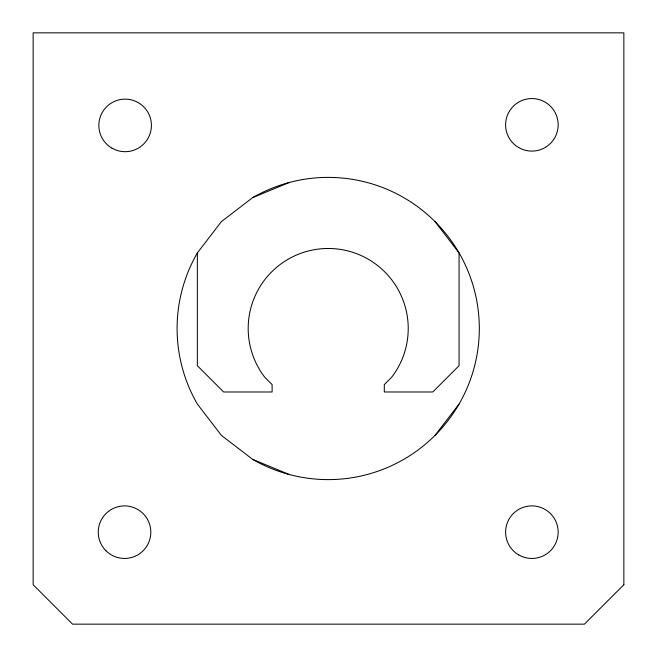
<?xml version="1.0" encoding="UTF-8"?>
<svg xmlns="http://www.w3.org/2000/svg" width="657" height="657" viewBox="0 0 657 657"><rect width="100%" height="100%" fill="white"/><g stroke="black" fill="none" stroke-linecap="round" stroke-linejoin="round"><path stroke-width="0.99" d="M289.096 474.461L252.649 459.366L221.36 435.353L197.346 404.055A151.11 151.11 0 0 1 197.346 252.945L221.36 221.647L252.649 197.634L289.096 182.539M435.057 435.353L459.071 404.055M435.057 221.647L459.071 252.945L459.071 365.703L432.791 391.983L384.304 391.983L384.304 384.6L391.687 377.208A80.014 80.014 0 0 0 382.267 269.501A80.014 80.014 0 0 0 274.15 269.501A80.014 80.014 0 0 0 264.722 377.208L272.113 384.6L272.113 391.983L223.626 391.983L197.346 365.703L197.346 252.945M252.649 197.634A151.11 151.11 0 0 1 479.314 328.5A151.11 151.11 0 0 1 252.649 459.366M623.854 584.73L584.434 624.15L72.566 624.15L33.146 584.73L33.146 32.85L623.854 32.85L623.854 584.73M518.734 147.587A26.28 26.28 0 0 0 558.154 124.83A26.28 26.28 0 0 0 518.734 102.073A26.28 26.28 0 0 0 518.734 147.587M518.734 554.927A26.28 26.28 0 0 0 558.154 532.17A26.28 26.28 0 0 0 518.734 509.413A26.28 26.28 0 0 0 518.734 554.927M105.958 550.755A26.28 26.28 0 0 0 149.919 538.97A26.28 26.28 0 0 0 117.734 506.785A26.28 26.28 0 0 0 105.958 550.755M111.986 148.17A26.28 26.28 0 0 0 151.406 125.413A26.28 26.28 0 0 0 111.986 102.656A26.28 26.28 0 0 0 111.986 148.17"/></g></svg>
